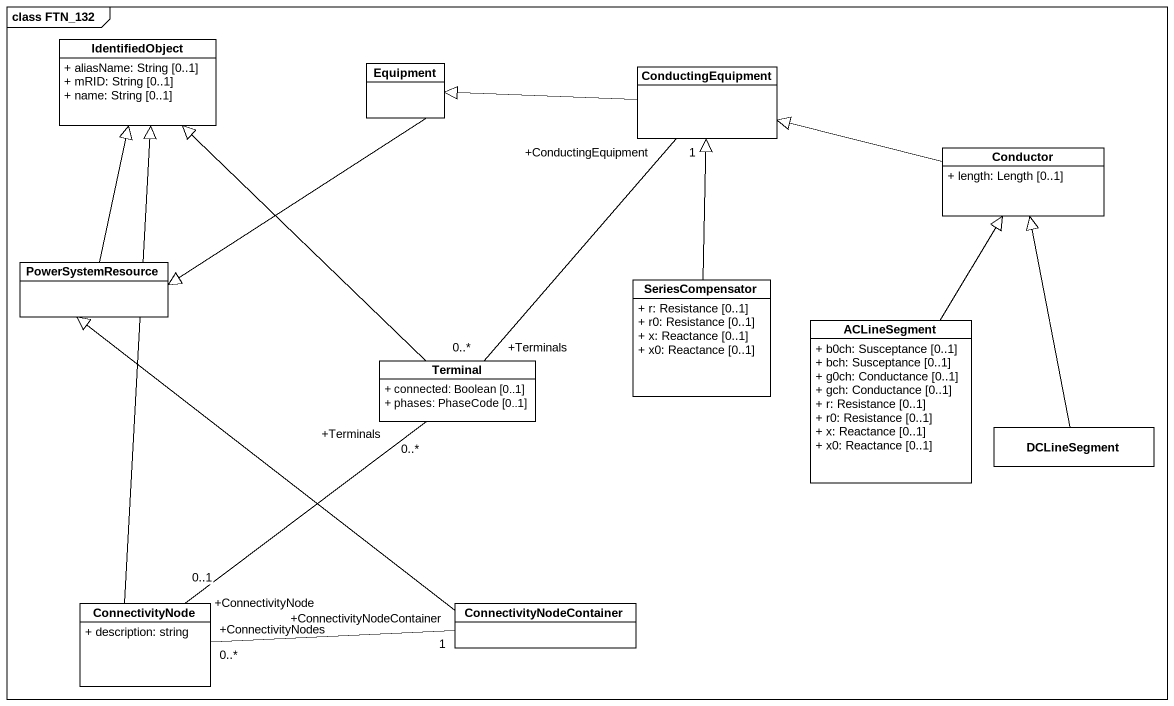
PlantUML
@startuml
mainframe class FTN_132
hide circle
hide empty members
skinparam classAttributeIconSize 0
class IdentifiedObject {
  + aliasName: String [0..1]
  + mRID: String [0..1]
  + name: String [0..1]
}
class Equipment
class ConductingEquipment
class Conductor {
  + length: Length [0..1]
}
class PowerSystemResource
class SeriesCompensator {
  + r: Resistance [0..1]
  + r0: Resistance [0..1]
  + x: Reactance [0..1]
  + x0: Reactance [0..1]
}
class ACLineSegment {
  + b0ch: Susceptance [0..1]
  + bch: Susceptance [0..1]
  + g0ch: Conductance [0..1]
  + gch: Conductance [0..1]
  + r: Resistance [0..1]
  + r0: Resistance [0..1]
  + x: Reactance [0..1]
  + x0: Reactance [0..1]
}
class Terminal {
  + connected: Boolean [0..1]
  + phases: PhaseCode [0..1]
}
class DCLineSegment
class ConnectivityNode {
  + description: string
}
class ConnectivityNodeContainer
Equipment --|> PowerSystemResource
ConductingEquipment -left-|> Equipment
Conductor -left-|> ConductingEquipment
PowerSystemResource -up-|> IdentifiedObject
SeriesCompensator -up-|> ConductingEquipment
ACLineSegment -up-|> Conductor
Terminal -up-|> IdentifiedObject
Terminal "+Terminals\n0..*" -up- "+ConductingEquipment\n1" ConductingEquipment
Terminal "+Terminals\n0..*" -- "+ConnectivityNode\n0..1" ConnectivityNode
DCLineSegment -up-|> Conductor
ConnectivityNode -up-|> IdentifiedObject
ConnectivityNode "+ConnectivityNodes\n0..*" -right- "+ConnectivityNodeContainer\n1" ConnectivityNodeContainer
ConnectivityNodeContainer -up-|> PowerSystemResource
@enduml
